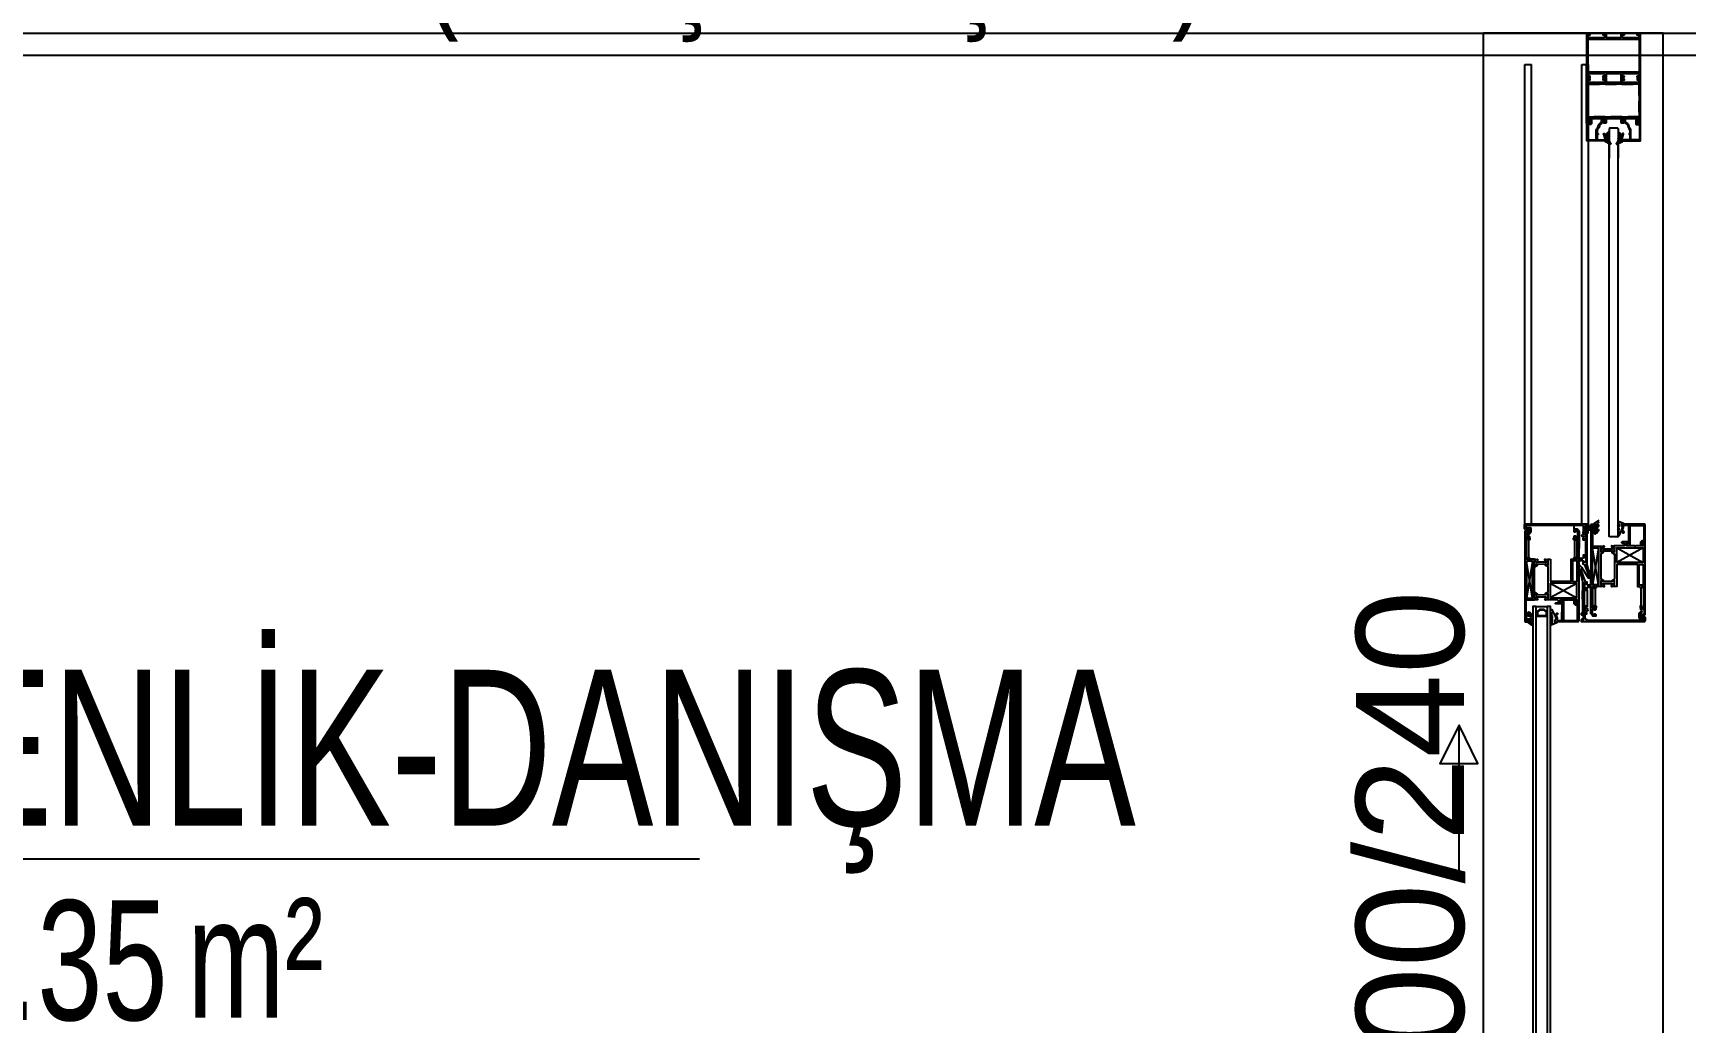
# Model space of a CAD drawing. Header units: inches. Extents: x 21 to 32698, y 13 to 3712.
# Drawn here: x 5585.4 to 5769.3, y 1752 to 1862.1 of the extents above; entities that cross this region are included whole.
import ezdxf
from ezdxf.enums import TextEntityAlignment as Align

# ---------------------------------------------------------------- set-up
doc = ezdxf.new("R2010")
doc.units = ezdxf.units.IN
doc.header["$MEASUREMENT"] = 0
doc.linetypes.add('DASHED2', pattern=[0.375, 0.25, -0.125])
doc.linetypes.add('DOT', pattern=[6.35, 0, -6.35])
for name, color, linetype, lineweight in [('Z_MİM_-KM-AREA-IDEN', 8, 'Continuous', 25), ('Z_MİM_-KM-BEAM-RAY', 8, 'DOT', 25), ('Z_MİM_-KM-DOOR', 8, 'Continuous', 25), ('Z_MİM_-KM-GLAZ', 8, 'Continuous', 25), ('Z_MİM_-KM-GLAZ-CWMG-1', 8, 'Continuous', 25), ('Z_MİM_-KM-GLAZ-IDEN', 8, 'Continuous', 25), ('Z_MİM_-KM-Gor-05', 8, 'Continuous', 25), ('Z_MİM_-KM-Gor-09', 8, 'Continuous', 25), ('Z_MİM_-KM-PATTERN-05', 8, 'Continuous', 25), ('Z_MİM_-KM-TEXT', 8, 'Continuous', 25), ('Z_MİM_-KM-WALL', 8, 'Continuous', 25), ('Z_MİM_-KM-WALL-PLASTER', 8, 'Continuous', 25), ('Z_MİM_doğrama camı', 8, 'Continuous', 25), ('Z_MİM_KÖŞE TAKOZU', 8, 'Continuous', 25), ('Z_MİM_olculendırme', 8, 'Continuous', 25), ('Z_MİM_profiller', 8, 'Continuous', 25)]:
    doc.layers.add(name, color=color, linetype=linetype, lineweight=lineweight)
doc.styles.add('Arial_4', font='arial.ttf', dxfattribs={"height": 10})
doc.styles.add('S1', font='arial.ttf', dxfattribs={"width": 0.75, "height": 11})
doc.styles.add('STYLE1', font='arial.ttf', dxfattribs={"height": 1})
pattern_1 = [(225, (595.59537, 415.63451), (0.1122532, -0.1122532), []), (315, (595.59537, 415.63451), (0.1122532, 0.1122532), [])]

# ---------------------------------------------------------------- blocks, each defined once
blk = doc.blocks.new('25G14')
at = {"layer": 'Z_MİM_profiller', "ltscale": 0.5}
h = blk.add_hatch(color=256, dxfattribs=at)
edge = h.paths.add_edge_path()
edge.add_line((2136.5, -1325.9), (2136.9, -1325.9))
edge.add_arc((2136.9, -1325.6), 0.3, 270, 360)
edge.add_line((2137.2, -1325.6), (2137.2, -1325.2))
edge.add_arc((2136.9, -1325.2), 0.3, 0, 90)
edge.add_line((2136.9, -1324.9), (2136.7, -1324.9))
edge.add_arc((2136.7, -1324.4), 0.5, 180, 270, ccw=False)
edge.add_line((2136.2, -1324.4), (2136.2, -1320.1))
edge.add_arc((2137.2, -1320.1), 1, 90, 180, ccw=False)
edge.add_line((2137.2, -1319.1), (2144.7, -1319.1))
edge.add_arc((2144.7, -1319.6), 0.5, 0, 90, ccw=False)
edge.add_line((2145.2, -1319.6), (2145.2, -1320.1))
edge.add_arc((2144.5, -1320.1), 0.7, 330.9209, 360, ccw=False)
edge.add_arc((2154.9, -1325.9), 11.2, 150.9209, 173.5092)
edge.add_arc((2143.4, -1324.6), 0.3, 272.8968, 353.6562, ccw=False)
edge.add_arc((2143.5, -1325.2), 0.3, 92.8967, 180)
edge.add_line((2143.2, -1325.2), (2143.2, -1325.6))
edge.add_arc((2143.5, -1325.6), 0.3, 180, 270)
edge.add_line((2143.5, -1325.9), (2144.4, -1325.9))
edge.add_arc((2144.4, -1325.4), 0.5, 270, 357.2706)
edge.add_arc((2154.9, -1325.9), 10, 151.045, 177.2706, ccw=False)
edge.add_arc((2144.4, -1320.1), 2, 331.045, 360)
edge.add_line((2146.4, -1320.1), (2146.4, -1318.2))
edge.add_arc((2146.1, -1318.2), 0.3, 0, 90)
edge.add_line((2146.1, -1317.9), (2124.7, -1317.9))
edge.add_arc((2124.7, -1318.2), 0.3, 90, 180)
edge.add_line((2124.4, -1318.2), (2124.4, -1337.4))
edge.add_arc((2124.7, -1337.4), 0.3, 180, 270)
edge.add_line((2124.7, -1337.7), (2125.3, -1337.7))
edge.add_arc((2125.3, -1337.4), 0.3, 270, 360)
edge.add_line((2125.6, -1337.4), (2125.6, -1337.2))
edge.add_line((2125.6, -1337.2), (2128.6, -1337.2))
edge.add_line((2128.6, -1337.2), (2128.6, -1339.9))
edge.add_line((2128.6, -1339.9), (2128.2, -1340.1))
edge.add_arc((2128.4, -1340.4), 0.3, 120, 210)
edge.add_line((2128.1, -1340.5), (2129.1, -1342.2))
edge.add_arc((2129.4, -1342), 0.361, 210, 360)
edge.add_line((2129.8, -1342), (2129.8, -1337))
edge.add_arc((2128.8, -1337), 1, 0, 90)
edge.add_line((2128.8, -1336), (2126.1, -1336))
edge.add_arc((2126.1, -1335.5), 0.5, 180, 270, ccw=False)
edge.add_line((2125.6, -1335.5), (2125.6, -1319.6))
edge.add_arc((2126.1, -1319.6), 0.5, 90, 180, ccw=False)
edge.add_line((2126.1, -1319.1), (2134, -1319.1))
edge.add_arc((2134, -1320.1), 1, 0, 90, ccw=False)
edge.add_line((2135, -1320.1), (2135, -1329.2))
edge.add_arc((2138.2, -1329.2), 3.2, 180, 219.0584)
edge.add_arc((2129.5, -1336.3), 8, 10.3213, 39.0584, ccw=False)
edge.add_arc((2140.5, -1334.3), 3.2, 190.3213, 235)
edge.add_line((2138.7, -1336.9), (2140.2, -1338))
edge.add_arc((2139.2, -1339.5), 1.8, 0, 55, ccw=False)
edge.add_line((2141, -1339.5), (2141, -1342.3))
edge.add_arc((2141.5, -1342.3), 0.546, 180, 330)
edge.add_line((2142, -1342.5), (2143.1, -1340.6))
edge.add_arc((2142.9, -1340.4), 0.3, 330, 450)
edge.add_line((2142.9, -1340.1), (2142.2, -1340.1))
edge.add_line((2142.2, -1340.1), (2142.2, -1339.5))
edge.add_arc((2139.2, -1339.5), 3, 0, 55)
edge.add_line((2140.9, -1337), (2139.3, -1336))
edge.add_arc((2140.5, -1334.3), 2, 190.3213, 235, ccw=False)
edge.add_arc((2129.5, -1336.3), 9.2, 10.3213, 39.0584)
edge.add_arc((2138.2, -1329.3), 2.01, 178.5859, 219.0323, ccw=False)
edge.add_line((2136.2, -1329.2), (2136.2, -1326.2))
edge.add_arc((2136.5, -1326.2), 0.3, 90, 180, ccw=False)
at = {"layer": 'Z_MİM_olculendırme'}
blk.add_lwpolyline([(2136.5, -1325.9), (2136.9, -1325.9, 0.414214), (2137.2, -1325.6), (2137.2, -1325.2, 0.414214), (2136.9, -1324.9), (2136.7, -1324.9, -0.414214), (2136.2, -1324.4), (2136.2, -1320.1, -0.414214), (2137.2, -1319.1), (2144.7, -1319.1, -0.414214), (2145.2, -1319.6), (2145.2, -1320.1, -0.127567), (2145.1, -1320.5, 0.09888), (2143.7, -1324.6, -0.367727), (2143.5, -1324.9, 0.399482), (2143.2, -1325.2), (2143.2, -1325.6, 0.414214), (2143.5, -1325.9), (2144.4, -1325.9, 0.400329), (2144.9, -1325.4, -0.114933), (2146.1, -1321.1, 0.127017), (2146.4, -1320.1), (2146.4, -1318.2, 0.414214), (2146.1, -1317.9), (2124.7, -1317.9, 0.414214), (2124.4, -1318.2), (2124.4, -1337.4, 0.414214), (2124.7, -1337.7), (2125.3, -1337.7, 0.414214), (2125.6, -1337.4), (2125.6, -1337.2), (2128.6, -1337.2), (2128.6, -1339.9), (2128.2, -1340.1, 0.414214), (2128.1, -1340.5), (2129.1, -1342.2, 0.767327), (2129.8, -1342), (2129.8, -1337, 0.414214), (2128.8, -1336), (2126.1, -1336, -0.414214), (2125.6, -1335.5), (2125.6, -1319.6, -0.414214), (2126.1, -1319.1), (2134, -1319.1, -0.414214), (2135, -1320.1), (2135, -1329.2, 0.172094), (2135.7, -1331.3, -0.126051), (2137.3, -1334.9, 0.197455), (2138.7, -1336.9), (2140.2, -1338, -0.244698), (2141, -1339.5), (2141, -1342.3, 0.767327), (2142, -1342.5), (2143.1, -1340.6, 0.57735), (2142.9, -1340.1), (2142.2, -1340.1), (2142.2, -1339.5, 0.244698), (2140.9, -1337), (2139.3, -1336, -0.197455), (2138.5, -1334.7, 0.126051), (2136.6, -1330.5, -0.178336), (2136.2, -1329.2), (2136.2, -1326.2, -0.414214)], format="xyb", close=True, dxfattribs=at)
blk = doc.blocks.new('RW60F02')
at = {"layer": 'Z_MİM_profiller'}
h = blk.add_hatch(color=256, dxfattribs=at)
edge = h.paths.add_edge_path()
edge.add_arc((270, -1725.1), 0.3, 90, 170.4059, ccw=False)
edge.add_line((270, -1724.8), (270.9, -1724.8))
edge.add_arc((270.9, -1725.1), 0.3, 0, 90, ccw=False)
edge.add_line((271.2, -1725.1), (271.2, -1726.2))
edge.add_arc((270.9, -1726.2), 0.3, -80.4059, 0, ccw=False)
edge.add_arc((271, -1726.7), 0.3, 99.5941, 180)
edge.add_line((270.7, -1726.7), (270.7, -1728))
edge.add_arc((270.4, -1728), 0.3, 270, 360, ccw=False)
edge.add_line((270.4, -1728.3), (262, -1728.3))
edge.add_line((262, -1728.3), (261.7, -1728.6))
edge.add_line((261.7, -1728.6), (261.4, -1728.3))
edge.add_line((261.4, -1728.3), (253, -1728.3))
edge.add_arc((253, -1728), 0.3, 180, 270, ccw=False)
edge.add_line((252.7, -1728), (252.7, -1726.7))
edge.add_arc((252.4, -1726.7), 0.3, 360, 440.4059)
edge.add_arc((252.5, -1726.2), 0.3, 180, 260.4059, ccw=False)
edge.add_line((252.2, -1726.2), (252.2, -1725.1))
edge.add_arc((252.5, -1725.1), 0.3, 90, 180, ccw=False)
edge.add_line((252.5, -1724.8), (253.4, -1724.8))
edge.add_arc((253.4, -1725.1), 0.3, 9.5941, 90, ccw=False)
edge.add_arc((254, -1725), 0.3, 189.5941, 270.0114)
edge.add_line((254, -1725.3), (254.6, -1725.3))
edge.add_arc((254.6, -1725.2), 0.1, 270, 360)
edge.add_line((254.7, -1725.2), (254.7, -1724.8))
edge.add_arc((253.2, -1724.8), 1.5, 0, 90)
edge.add_line((253.2, -1723.3), (250.8, -1723.3))
edge.add_arc((250.8, -1723.4), 0.1, 90, 180)
edge.add_line((250.7, -1723.4), (250.7, -1753.3))
edge.add_line((250.7, -1753.3), (250.7, -1773.2))
edge.add_arc((250.8, -1773.2), 0.1, 180, 270)
edge.add_line((250.8, -1773.3), (253.2, -1773.3))
edge.add_arc((253.2, -1771.8), 1.5, 270, 360)
edge.add_line((254.7, -1771.8), (254.7, -1771.4))
edge.add_arc((254.6, -1771.4), 0.1, 360, 450)
edge.add_line((254.6, -1771.3), (254, -1771.3))
edge.add_arc((254, -1771.6), 0.3, 89.9886, 170.4059)
edge.add_arc((253.4, -1771.5), 0.3, 270, 350.4059, ccw=False)
edge.add_line((253.4, -1771.8), (252.5, -1771.8))
edge.add_arc((252.5, -1771.5), 0.3, 180, 270, ccw=False)
edge.add_line((252.2, -1771.5), (252.2, -1770.4))
edge.add_arc((252.5, -1770.4), 0.3, 99.5941, 180, ccw=False)
edge.add_arc((252.4, -1769.8), 0.3, 279.5941, 360)
edge.add_line((252.7, -1769.8), (252.7, -1768.6))
edge.add_arc((253, -1768.6), 0.3, 90, 180, ccw=False)
edge.add_line((253, -1768.3), (261.4, -1768.3))
edge.add_line((261.4, -1768.3), (261.7, -1768))
edge.add_line((261.7, -1768), (262, -1768.3))
edge.add_line((262, -1768.3), (270.4, -1768.3))
edge.add_arc((270.4, -1768.6), 0.3, 0, 90, ccw=False)
edge.add_line((270.7, -1768.6), (270.7, -1769.8))
edge.add_arc((271, -1769.8), 0.3, 180, 260.4059)
edge.add_arc((270.9, -1770.4), 0.3, 0, 80.4059, ccw=False)
edge.add_line((271.2, -1770.4), (271.2, -1771.5))
edge.add_arc((270.9, -1771.5), 0.3, 270, 360, ccw=False)
edge.add_line((270.9, -1771.8), (270, -1771.8))
edge.add_arc((270, -1771.5), 0.3, 189.5941, 270, ccw=False)
edge.add_arc((269.5, -1771.6), 0.3, 9.5941, 90.0114)
edge.add_line((269.5, -1771.3), (268.8, -1771.3))
edge.add_arc((268.8, -1771.4), 0.1, 90, 180)
edge.add_line((268.7, -1771.4), (268.7, -1771.8))
edge.add_arc((270.2, -1771.8), 1.5, 180, 270)
edge.add_line((270.2, -1773.3), (271.9, -1773.3))
edge.add_arc((271.9, -1772.5), 0.8, 270, 360)
edge.add_line((272.7, -1772.5), (272.7, -1768.6))
edge.add_arc((273, -1768.6), 0.3, 90, 180, ccw=False)
edge.add_line((273, -1768.3), (288.4, -1768.3))
edge.add_arc((288.4, -1768.6), 0.3, 0, 90, ccw=False)
edge.add_line((288.7, -1768.6), (288.7, -1772.5))
edge.add_arc((289.5, -1772.5), 0.8, 179.9991, 269.9991)
edge.add_line((289.5, -1773.3), (291.2, -1773.3))
edge.add_arc((291.2, -1771.8), 1.5, 270, 360)
edge.add_line((292.7, -1771.8), (292.7, -1771.4))
edge.add_arc((292.6, -1771.4), 0.1, 360, 450)
edge.add_line((292.6, -1771.3), (292, -1771.3))
edge.add_arc((292, -1771.6), 0.3, 89.9886, 170.4059)
edge.add_arc((291.4, -1771.5), 0.3, 270, 350.4059, ccw=False)
edge.add_line((291.4, -1771.8), (290.5, -1771.8))
edge.add_arc((290.5, -1771.5), 0.3, 180, 270, ccw=False)
edge.add_line((290.2, -1771.5), (290.2, -1770.4))
edge.add_arc((290.5, -1770.4), 0.3, 99.5941, 180, ccw=False)
edge.add_arc((290.4, -1769.8), 0.3, 279.5941, 360)
edge.add_line((290.7, -1769.8), (290.7, -1768.6))
edge.add_arc((291, -1768.6), 0.3, 90, 180, ccw=False)
edge.add_line((291, -1768.3), (299.4, -1768.3))
edge.add_line((299.4, -1768.3), (299.7, -1768))
edge.add_line((299.7, -1768), (300, -1768.3))
edge.add_line((300, -1768.3), (308.4, -1768.3))
edge.add_arc((308.4, -1768.6), 0.3, 0, 90, ccw=False)
edge.add_line((308.7, -1768.6), (308.7, -1769.8))
edge.add_arc((309, -1769.8), 0.3, 180, 260.4059)
edge.add_arc((308.9, -1770.4), 0.3, 0, 80.4059, ccw=False)
edge.add_line((309.2, -1770.4), (309.2, -1771.5))
edge.add_arc((308.9, -1771.5), 0.3, 270, 360, ccw=False)
edge.add_line((308.9, -1771.8), (308, -1771.8))
edge.add_arc((308, -1771.5), 0.3, 189.5941, 270, ccw=False)
edge.add_arc((307.5, -1771.6), 0.3, 9.5941, 90)
edge.add_line((307.5, -1771.3), (306.8, -1771.3))
edge.add_arc((306.8, -1771.4), 0.1, 90, 180)
edge.add_line((306.7, -1771.4), (306.7, -1771.8))
edge.add_arc((308.2, -1771.8), 1.5, 180, 270)
edge.add_line((308.2, -1773.3), (310.6, -1773.3))
edge.add_arc((310.6, -1773.2), 0.1, 270, 360)
edge.add_line((310.7, -1773.2), (310.7, -1753.3))
edge.add_line((310.7, -1753.3), (310.7, -1723.4))
edge.add_arc((310.6, -1723.4), 0.1, 360, 450)
edge.add_line((310.6, -1723.3), (308.2, -1723.3))
edge.add_arc((308.2, -1724.8), 1.5, 90, 180)
edge.add_line((306.7, -1724.8), (306.7, -1725.2))
edge.add_arc((306.8, -1725.2), 0.1, 180, 270)
edge.add_line((306.8, -1725.3), (307.5, -1725.3))
edge.add_arc((307.5, -1725), 0.3, 270, 350.4059)
edge.add_arc((308, -1725.1), 0.3, 90, 170.4059, ccw=False)
edge.add_line((308, -1724.8), (308.9, -1724.8))
edge.add_arc((308.9, -1725.1), 0.3, 0, 90, ccw=False)
edge.add_line((309.2, -1725.1), (309.2, -1726.2))
edge.add_arc((308.9, -1726.2), 0.3, -80.4059, 0, ccw=False)
edge.add_arc((309, -1726.7), 0.3, 99.5941, 180)
edge.add_line((308.7, -1726.7), (308.7, -1728))
edge.add_arc((308.4, -1728), 0.3, 270, 360, ccw=False)
edge.add_line((308.4, -1728.3), (300, -1728.3))
edge.add_line((300, -1728.3), (299.7, -1728.6))
edge.add_line((299.7, -1728.6), (299.4, -1728.3))
edge.add_line((299.4, -1728.3), (291, -1728.3))
edge.add_arc((291, -1728), 0.3, 180, 270, ccw=False)
edge.add_line((290.7, -1728), (290.7, -1726.7))
edge.add_arc((290.4, -1726.7), 0.3, 0, 80.4059)
edge.add_arc((290.5, -1726.2), 0.3, 180, 260.4059, ccw=False)
edge.add_line((290.2, -1726.2), (290.2, -1725.1))
edge.add_arc((290.5, -1725.1), 0.3, 90, 180, ccw=False)
edge.add_line((290.5, -1724.8), (291.4, -1724.8))
edge.add_arc((291.4, -1725.1), 0.3, 9.5941, 90, ccw=False)
edge.add_arc((292, -1725), 0.3, 189.5941, 270.0114)
edge.add_line((292, -1725.3), (292.6, -1725.3))
edge.add_arc((292.6, -1725.2), 0.1, 270, 360)
edge.add_line((292.7, -1725.2), (292.7, -1724.8))
edge.add_arc((291.2, -1724.8), 1.5, 0, 90)
edge.add_line((291.2, -1723.3), (289.5, -1723.3))
edge.add_arc((289.5, -1724.1), 0.8, 90.0009, 180.0009)
edge.add_line((288.7, -1724.1), (288.7, -1728))
edge.add_arc((288.4, -1728), 0.3, -90, 0, ccw=False)
edge.add_line((288.4, -1728.3), (273, -1728.3))
edge.add_arc((273, -1728), 0.3, 180, 270, ccw=False)
edge.add_line((272.7, -1728), (272.7, -1724.1))
edge.add_arc((271.9, -1724.1), 0.8, 360, 450)
edge.add_line((271.9, -1723.3), (270.2, -1723.3))
edge.add_arc((270.2, -1724.8), 1.5, 90, 180)
edge.add_line((268.7, -1724.8), (268.7, -1725.2))
edge.add_arc((268.8, -1725.2), 0.1, 180, 270)
edge.add_line((268.8, -1725.3), (269.5, -1725.3))
edge.add_arc((269.5, -1725), 0.3, 269.9886, 350.4059)
h.paths.add_polyline_path([(252.3, -1766.7), (252.3, -1729.9), (309.1, -1729.9), (309.1, -1766.7)], flags=16)
blk.add_lwpolyline([(269.7, -1725, -0.365977), (270, -1724.8), (270.9, -1724.8, -0.414214), (271.2, -1725.1), (271.2, -1726.2, -0.365977), (271, -1726.4, 0.365977), (270.7, -1726.7), (270.7, -1728, -0.414214), (270.4, -1728.3), (262, -1728.3), (261.7, -1728.6), (261.4, -1728.3), (253, -1728.3, -0.414214), (252.7, -1728), (252.7, -1726.7, 0.365977), (252.5, -1726.4, -0.365977), (252.2, -1726.2), (252.2, -1725.1, -0.414214), (252.5, -1724.8), (253.4, -1724.8, -0.365977), (253.7, -1725, 0.366034), (254, -1725.3), (254.6, -1725.3, 0.414214), (254.7, -1725.2), (254.7, -1724.8, 0.414214), (253.2, -1723.3), (250.8, -1723.3, 0.414214), (250.7, -1723.4), (250.7, -1753.3), (250.7, -1773.2, 0.414214), (250.8, -1773.3), (253.2, -1773.3, 0.414214), (254.7, -1771.8), (254.7, -1771.4, 0.414214), (254.6, -1771.3), (254, -1771.3, 0.366034), (253.7, -1771.5, -0.365977), (253.4, -1771.8), (252.5, -1771.8, -0.414214), (252.2, -1771.5), (252.2, -1770.4, -0.365977), (252.5, -1770.1, 0.365977), (252.7, -1769.8), (252.7, -1768.6, -0.414214), (253, -1768.3), (261.4, -1768.3), (261.7, -1768), (262, -1768.3), (270.4, -1768.3, -0.414214), (270.7, -1768.6), (270.7, -1769.8, 0.365977), (271, -1770.1, -0.365977), (271.2, -1770.4), (271.2, -1771.5, -0.414214), (270.9, -1771.8), (270, -1771.8, -0.365977), (269.7, -1771.5, 0.366034), (269.5, -1771.3), (268.8, -1771.3, 0.414214), (268.7, -1771.4), (268.7, -1771.8, 0.414214), (270.2, -1773.3), (271.9, -1773.3, 0.414214), (272.7, -1772.5), (272.7, -1768.6, -0.414214), (273, -1768.3), (288.4, -1768.3, -0.414214), (288.7, -1768.6), (288.7, -1772.5, 0.414214), (289.5, -1773.3), (291.2, -1773.3, 0.414214), (292.7, -1771.8), (292.7, -1771.4, 0.414214), (292.6, -1771.3), (292, -1771.3, 0.366034), (291.7, -1771.5, -0.365977), (291.4, -1771.8), (290.5, -1771.8, -0.414214), (290.2, -1771.5), (290.2, -1770.4, -0.365977), (290.5, -1770.1, 0.365977), (290.7, -1769.8), (290.7, -1768.6, -0.414214), (291, -1768.3), (299.4, -1768.3), (299.7, -1768), (300, -1768.3), (308.4, -1768.3, -0.414214), (308.7, -1768.6), (308.7, -1769.8, 0.365977), (309, -1770.1, -0.365977), (309.2, -1770.4), (309.2, -1771.5, -0.414214), (308.9, -1771.8), (308, -1771.8, -0.365977), (307.7, -1771.5, 0.365977), (307.5, -1771.3), (306.8, -1771.3, 0.414214), (306.7, -1771.4), (306.7, -1771.8, 0.414214), (308.2, -1773.3), (310.6, -1773.3, 0.414214), (310.7, -1773.2), (310.7, -1753.3), (310.7, -1723.4, 0.414214), (310.6, -1723.3), (308.2, -1723.3, 0.414214), (306.7, -1724.8), (306.7, -1725.2, 0.414214), (306.8, -1725.3), (307.5, -1725.3, 0.365977), (307.7, -1725, -0.365977), (308, -1724.8), (308.9, -1724.8, -0.414214), (309.2, -1725.1), (309.2, -1726.2, -0.365977), (309, -1726.4, 0.365977), (308.7, -1726.7), (308.7, -1728, -0.414214), (308.4, -1728.3), (300, -1728.3), (299.7, -1728.6), (299.4, -1728.3), (291, -1728.3, -0.414214), (290.7, -1728), (290.7, -1726.7, 0.365977), (290.5, -1726.4, -0.365977), (290.2, -1726.2), (290.2, -1725.1, -0.414214), (290.5, -1724.8), (291.4, -1724.8, -0.365977), (291.7, -1725, 0.366034), (292, -1725.3), (292.6, -1725.3, 0.414214), (292.7, -1725.2), (292.7, -1724.8, 0.414214), (291.2, -1723.3), (289.5, -1723.3, 0.414214), (288.7, -1724.1), (288.7, -1728, -0.414214), (288.4, -1728.3), (273, -1728.3, -0.414214), (272.7, -1728), (272.7, -1724.1, 0.414214), (271.9, -1723.3), (270.2, -1723.3, 0.414214), (268.7, -1724.8), (268.7, -1725.2, 0.414214), (268.8, -1725.3), (269.5, -1725.3, 0.366034)], format="xyb", close=True, dxfattribs=at)
blk.add_lwpolyline([(252.3, -1766.7), (252.3, -1729.9), (309.1, -1729.9), (309.1, -1766.7)], close=True, dxfattribs=at)
blk = doc.blocks.new('A$Cdf840522')
h = blk.add_hatch()
h.set_pattern_fill('ANSI37', color=256, scale=0.05, angle=-180)
h.set_pattern_definition(pattern_1)
edge = h.paths.add_edge_path()
edge.add_arc((188.49, 5.73), 0.622, 32.3089, 106.5549, ccw=False)
edge.add_arc((188.98, 6.04), 0.04, -111.4879, 32.3089, ccw=False)
edge.add_arc((188.51, 4.84), 1.25, 68.5121, 128.2661)
edge.add_arc((187.7, 5.86), 0.05, 159.1181, 308.2661, ccw=False)
edge.add_arc((191.58, 4.38), 4.21, 149.8684, 159.1181, ccw=False)
edge.add_arc((187.98, 6.47), 0.04, 0, 149.8684, ccw=False)
edge.add_line((188.02, 6.47), (188.02, 6.33))
edge.add_arc((188.05, 6.33), 0.03, 180, 270)
edge.add_line((188.05, 6.3), (188.2, 6.3))
edge.add_arc((188.2, 6.45), 0.15, 270, 284.8427)
edge.add_line((188.23, 6.31), (188.31, 6.33))
h = blk.add_hatch()
h.set_pattern_fill('ANSI37', color=256, scale=0.05, angle=-180)
h.set_pattern_definition(pattern_1)
edge = h.paths.add_edge_path()
edge.add_arc((188.49, 5.3), 0.622, 253.4451, 327.6911)
edge.add_arc((188.98, 4.99), 0.04, 327.6911, 471.4879)
edge.add_arc((188.51, 6.19), 1.25, 231.7339, 291.4879, ccw=False)
edge.add_arc((187.7, 5.17), 0.05, 51.7339, 200.8819)
edge.add_arc((191.58, 6.65), 4.21, 200.8819, 210.1316)
edge.add_arc((187.98, 4.56), 0.04, 210.1316, 360)
edge.add_line((188.02, 4.56), (188.02, 4.7))
edge.add_arc((188.05, 4.7), 0.03, 90, 180, ccw=False)
edge.add_line((188.05, 4.73), (188.2, 4.73))
edge.add_arc((188.2, 4.58), 0.15, 75.1573, 90, ccw=False)
edge.add_line((188.23, 4.72), (188.31, 4.7))
blk.add_line((189.97, 8.52), (196.51, 8.52))
for points in [[(188.31, 6.33, -0.335789), (189.01, 6.07, -0.725189), (188.96, 6.01, 0.266799), (187.73, 5.83, -0.761438), (187.65, 5.88, -0.040381), (187.94, 6.49, -0.766415), (188.02, 6.47), (188.02, 6.33, 0.414214), (188.05, 6.3), (188.2, 6.3, 0.064854), (188.23, 6.31), (188.31, 6.33)], [(188.31, 4.7, 0.335789), (189.01, 4.97, 0.725189), (188.96, 5.02, -0.266799), (187.73, 5.21, 0.761438), (187.65, 5.15, 0.040381), (187.94, 4.54, 0.766415), (188.02, 4.56), (188.02, 4.7, -0.414214), (188.05, 4.73), (188.2, 4.73, -0.064854), (188.23, 4.72), (188.31, 4.7)]]:
    blk.add_lwpolyline(points, format="xyb")
at = {"layer": 'Z_MİM_-KM-GLAZ'}
for points in [[(87.76, 12.55), (136.2, 12.55), (136.2, 12.9), (87.76, 12.9)], [(87.77, 14.14), (136.2, 14.14), (136.2, 14.52), (87.77, 14.52)]]:
    blk.add_lwpolyline(points, close=True, dxfattribs=at)
at = {"layer": 'Z_MİM_-KM-GLAZ-CWMG-1'}
for points in [[(144.45, 15.41), (134.56, 15.41), (134.51, 15.35), (134.51, 14.89), (134.81, 14.89), (134.81, 15.02), (134.74, 15.02), (134.74, 15.09), (134.92, 15.22), (135.03, 15.22), (135.24, 15.09), (135.24, 15.02), (135.16, 15.02), (135.16, 14.87), (135.5, 14.87), (135.54, 14.8), (135.18, 14.54), (135.09, 14.54), (135.09, 14.59), (135.26, 14.75), (134.96, 14.75), (134.69, 14.54), (134.61, 14.54), (134.61, 14.59), (134.79, 14.75), (134.48, 14.75), (134.22, 14.54), (134.14, 14.54), (134.14, 14.61), (134.45, 15.06), (134.51, 15.06)], [(135.5, 15.24), (136.93, 15.24)], [(135.5, 15.24), (135.5, 15.01), (135.57, 15.01), (135.61, 14.95), (135.5, 14.87)], [(141.27, 15.21), (137.15, 15.21), (137.15, 14.54), (141.27, 14.54), (141.27, 15.21)], [(141.27, 14.54), (137.15, 15.21)], [(137.15, 14.54), (141.27, 15.21)], [(141.47, 14.98), (141.47, 14.98), (141.68, 14.98), (141.68, 14.93), (143.6, 14.93), (143.6, 15), (143.78, 15), (143.78, 15.24), (141.47, 15.24)], [(141.68, 14.93), (141.61, 14.86), (141.47, 14.86)], [(143.91, 15.11), (143.91, 15.01), (144.08, 15.01), (144.08, 14.93), (144, 14.87), (143.84, 14.87), (143.8, 14.84), (143.68, 14.84), (143.6, 14.93)], [(143.91, 15.11), (143.91, 15.14), (144, 15.14), (144, 15.27), (144.55, 15.27), (144.55, 15.15), (144.65, 15.15), (144.65, 15.01), (144.48, 15.01), (144.56, 14.89), (144.75, 14.89), (144.78, 15), (144.78, 15.2), (144.63, 15.36), (144.5, 15.41), (144.45, 15.41)], [(144.78, 15.2), (144.78, 15.34), (144.85, 15.42), (145.33, 15.42), (145.4, 15.34), (145.4, 8.41), (145.34, 8.32), (145.13, 8.32)], [(135.15, 14.06), (135.15, 14.11)], [(135.15, 12.92), (135.15, 12.86)], [(136.2, 14.14), (136.2, 12.9)], [(136.94, 11.75), (136.94, 12.82), (136.96, 12.88), (136.96, 13.06), (136.92, 13.1), (136.95, 13.14), (137.02, 13.15), (137.09, 13.11), (137.29, 13.11), (137.22, 12.87), (137.09, 12.87), (137.09, 12.79), (137.61, 12.79), (137.49, 13.05), (137.54, 13.11), (137.68, 13.11), (137.83, 12.78), (140.62, 12.78), (140.77, 13.11), (140.94, 13.11), (140.8, 12.79), (141.34, 12.79), (141.34, 12.88), (141.2, 12.88), (141.11, 13.06), (141.15, 13.12), (141.34, 13.12), (141.38, 13.16), (141.49, 13.16), (141.49, 13.08), (141.44, 13.03), (141.44, 12.87), (141.49, 12.82), (141.49, 12.54)], [(137.09, 14.33), (137.07, 14.3), (137.1, 14.25), (137.22, 14.25), (137.28, 14.1), (137.28, 14.01), (137.1, 14.01), (137.05, 13.97), (136.94, 13.97), (136.94, 14.03), (136.96, 14.05), (136.96, 14.25), (136.95, 14.33)], [(137.28, 14.01), (137.28, 13.11)], [(137.79, 14.33), (137.63, 14.03), (137.52, 14.03), (137.48, 14.08), (137.61, 14.33)], [(137.49, 13.05), (137.48, 14.08)], [(140.78, 14.33), (140.91, 14.1), (140.91, 14.03), (140.76, 14.03), (140.59, 14.33)], [(140.91, 14.03), (140.94, 13.11)], [(141.15, 13.12), (141.14, 14), (141.1, 14.06), (141.19, 14.24), (141.32, 14.26), (141.35, 14.3), (141.31, 14.33)], [(141.47, 14.33), (141.47, 14.25), (141.44, 14.25), (141.43, 14.05), (141.48, 14), (141.45, 13.98), (141.35, 13.98), (141.31, 14), (141.14, 14)], [(141.22, 14.33), (141.19, 14.24)], [(135.88, 12.47), (135.89, 12.39), (135.08, 12), (134.9, 11.92), (134.79, 11.94), (134.7, 12.06), (134.47, 12.06), (134.52, 11.82), (134.41, 11.82), (134.14, 12.47)], [(134.38, 12.47), (134.48, 12.33), (134.81, 12.33), (134.63, 12.47)], [(136.5, 9.43), (136.45, 9.37), (134.6, 9.37), (134.52, 9.44), (134.52, 11.82)], [(136.64, 11.36), (136.71, 11.36), (136.91, 11.19), (136.91, 11.14), (136.86, 11.1), (134.66, 11.1), (134.66, 9.54), (136.35, 9.54), (136.35, 9.76), (136.5, 9.92), (136.88, 9.92), (136.93, 9.82), (136.71, 9.65), (136.65, 9.71)], [(134.79, 12.47), (134.98, 12.3), (135.18, 12.35), (135.04, 12.47)], [(135.17, 12.47), (135.32, 12.37), (135.45, 12.37), (135.45, 12.47)], [(138.79, 12.57), (137.17, 12.57), (137.17, 9.61), (138.78, 9.61), (138.79, 12.57)], [(138.78, 9.61), (137.17, 12.57)], [(138.79, 12.57), (137.17, 9.61)], [(138.95, 8.94), (140.33, 9.27), (140.37, 9.2), (138.94, 8.67), (138.94, 8.5), (138.65, 8.5), (138.65, 8.58), (138.79, 8.58), (138.79, 8.81), (138.17, 8.81), (138.17, 8.58), (138.29, 8.58), (138.29, 8.48), (137.96, 8.48)], [(143.57, 9.86), (141.65, 9.86)], [(135.73, 2.42), (135.62, 2.33), (135.35, 2.58), (135.12, 2.58), (135.08, 2.53), (135.08, 2.09), (135, 2.01), (134.61, 2.01), (134.52, 2.07), (134.52, 9.08), (134.75, 9.08), (134.82, 9.02), (134.82, 8.98), (134.66, 8.98), (134.66, 8.85), (135.38, 8.85), (135.38, 8.97), (135.25, 8.97), (135.23, 9.05), (135.27, 9.08), (135.45, 9.08), (135.5, 9.04), (135.5, 8.95), (136.95, 8.95), (136.99, 8.89), (137.03, 8.96), (138.95, 8.94)], [(135.73, 2.42), (135.42, 2.72), (134.99, 2.72), (134.93, 2.68), (134.93, 2.23), (134.88, 2.17), (134.72, 2.17), (134.67, 2.22), (134.67, 8.5), (134.77, 8.5), (134.77, 8.6), (134.83, 8.67), (135.37, 8.67), (135.4, 8.6), (135.4, 8.48), (135.5, 8.48), (135.56, 8.55), (135.5, 8.65), (135.5, 8.79), (136.04, 8.78)], [(136.29, 7.54), (136.23, 7.46), (136.05, 7.46), (136.05, 7.51), (135.88, 7.51), (135.8, 7.58), (135.8, 7.63), (135.96, 7.63), (135.96, 7.75), (135.88, 7.75), (135.88, 7.89), (135.41, 7.89), (135.32, 7.85), (135.32, 7.76), (135.24, 7.76), (135.24, 7.63), (135.39, 7.63), (135.39, 7.58), (135.32, 7.49), (135.15, 7.49), (135.15, 7.81), (135.44, 8.06), (145.29, 8.03), (145.38, 7.98), (145.38, 7.49), (145.16, 7.49), (145.09, 7.58), (145.12, 7.64), (145.24, 7.64), (145.24, 7.85), (145.19, 7.89), (144.57, 7.89), (144.52, 7.83), (144.52, 7.68), (144.58, 7.62), (144.68, 7.62), (144.61, 7.5), (144.33, 7.5), (144.27, 7.56), (144.32, 7.62), (144.4, 7.62), (144.4, 7.86), (142.94, 7.86), (142.94, 6.91), (142.9, 6.84), (142.9, 6.68), (142.95, 6.64), (142.95, 6.59), (142.91, 6.57), (142.85, 6.57), (142.79, 6.64), (142.6, 6.64)], [(138.01, 8.78), (136.28, 8.78), (136.28, 8.47), (136.17, 8.47), (136.11, 8.54), (136.15, 8.64), (136.04, 8.78), (136.18, 8.78), (136.18, 8.68), (136.15, 8.64)], [(138.43, 7.85), (136.1, 7.85), (136.1, 7.61), (136.34, 7.61), (136.29, 7.54), (138.2, 7.54), (138.16, 7.61), (138.43, 7.61), (138.43, 7.85)], [(138.01, 8.78), (138.01, 8.47), (136.28, 8.47)], [(138.78, 6.62), (138.57, 6.62), (138.51, 6.58), (138.41, 6.58), (138.41, 6.64), (138.46, 6.7), (138.46, 6.86), (138.41, 6.9), (138.43, 6.93), (138.43, 7.47), (138.29, 7.47), (138.2, 7.54)], [(142.75, 7.18), (138.61, 7.18), (138.61, 7.86), (142.75, 7.86), (142.75, 7.18)], [(142.75, 7.18), (138.61, 7.86)], [(138.61, 7.18), (142.75, 7.86)], [(140.96, 8.73), (139.55, 8.22), (139.59, 8.14), (140.87, 8.45), (142.85, 8.44), (142.92, 8.51), (143, 8.44), (144.42, 8.44), (144.42, 8.33), (144.63, 8.33), (144.69, 8.36), (144.69, 8.42), (144.52, 8.43), (144.53, 8.59), (145.25, 8.59), (145.25, 8.42), (144.69, 8.42)], [(144.73, 7.13), (144.37, 7.39), (144.37, 7.5)], [(145.14, 8.92), (144.51, 8.92)], [(144.61, 8.59), (144.6, 8.43)], [(145.15, 7.72), (144.97, 7.84), (144.85, 7.84), (144.65, 7.73), (144.65, 7.66), (144.73, 7.66), (144.73, 7.5), (144.61, 7.5)], [(145.21, 7.13), (144.89, 7.38), (144.63, 7.38), (144.78, 7.22), (144.78, 7.13)], [(145.13, 8.04), (145.11, 8.42), (145.07, 8.03), (145.03, 8.42), (144.99, 8.03), (144.97, 8.42), (144.93, 8.03), (144.89, 8.42), (144.86, 8.04), (144.83, 8.42), (144.78, 8.03), (144.75, 8.42), (144.72, 8.02)], [(145.38, 7.38), (145.1, 7.38), (145.29, 7.19), (145.29, 7.13)], [(145.15, 7.72), (145.15, 7.64)], [(145.38, 7.67), (145.44, 7.67), (145.81, 7.13)], [(145.38, 7.38), (145.68, 7.13)], [(138.41, 2.55), (138.29, 2.55), (138.21, 2.49), (138.21, 2.42), (138.4, 2.42), (138.4, 2.18), (136.11, 2.18), (136.11, 2.42), (136.33, 2.42), (136.24, 2.55), (136.05, 2.55), (136.05, 2.52), (135.86, 2.52), (135.81, 2.41), (135.96, 2.41), (135.96, 2.26), (135.9, 2.26), (135.9, 2.11), (135.38, 2.11), (135.31, 2.16), (135.31, 2.26), (135.25, 2.26), (135.25, 2.4), (135.39, 2.4), (135.39, 2.45), (135.32, 2.52), (135.13, 2.52), (135.13, 2.2), (135.32, 2), (143.35, 2), (143.4, 2.06), (143.4, 2.29), (143.33, 2.36), (143.26, 2.36), (143.26, 2.14), (142.95, 2.14), (142.95, 3.06), (142.9, 3.11), (142.96, 3.17), (142.96, 4.09), (143.25, 4.09), (143.25, 3.84), (143.36, 3.84), (143.4, 3.92), (143.4, 4.56), (143.34, 4.62), (143.27, 4.55), (143.27, 4.33), (142.97, 4.33), (142.97, 5.4), (142.91, 5.51), (142.91, 5.66), (142.97, 5.71), (142.97, 5.76), (142.83, 5.76), (142.79, 5.72), (142.6, 5.72)], [(138.41, 2.55), (138.41, 2.82), (140.88, 2.82), (140.88, 5.17), (138.43, 5.17), (138.43, 5.44), (138.45, 5.5), (138.45, 5.67), (138.39, 5.72), (138.43, 5.76), (138.54, 5.76), (138.58, 5.72), (138.78, 5.72)], [(139.09, 6.94), (138.67, 6.94), (138.78, 6.7), (138.78, 5.68), (138.66, 5.4), (139.1, 5.4), (138.98, 5.67), (138.98, 6.7), (139.09, 6.94)], [(142.06, 6.94), (139.28, 6.94), (139.1, 6.63), (138.98, 6.63)], [(142.39, 5.71), (142.23, 5.71), (142.05, 5.4), (139.3, 5.4), (139.12, 5.69), (138.98, 5.69)], [(142.71, 6.94), (142.29, 6.94), (142.39, 6.7), (142.39, 5.68), (142.28, 5.4), (142.72, 5.4), (142.6, 5.67), (142.6, 6.7), (142.71, 6.94)], [(142.73, 2.23), (141.11, 5.17)], [(142.73, 5.17), (141.11, 2.23)], [(143.25, 3.96), (143.19, 3.96), (142.96, 3.81)], [(142.96, 3.69), (145.23, 3.69), (145.23, 2.15), (143.53, 2.15), (143.53, 2.39), (143.37, 2.53), (142.99, 2.53), (142.99, 2.39), (143.19, 2.26), (143.26, 2.36)], [(143.4, 2.06), (143.47, 2), (145.3, 2), (145.38, 2.05), (145.38, 4.56), (145.32, 4.66), (145.21, 4.66), (145.09, 4.56), (144.97, 4.56), (144.68, 4.67), (144.41, 4.48), (144.41, 4.38), (144.52, 4.35), (144.7, 4.51), (144.98, 4.43), (145.12, 4.43), (145.19, 4.46), (145.25, 4.41), (145.25, 3.87), (143.38, 3.87)], [(144.69, 5.07), (144.58, 4.98), (144.46, 4.98), (144.43, 5.07)], [(145.08, 5.07), (144.92, 4.92), (144.72, 4.92), (144.86, 5.07)], [(145.52, 5.07), (145.4, 4.92), (145.09, 4.92), (145.25, 5.07)], [(145.73, 5.07), (145.47, 4.4), (145.38, 4.4)], [(138.21, 2.49), (136.28, 2.49)]]:
    blk.add_lwpolyline(points, dxfattribs=at)
for points in [[(135.26, 14.87), (135.21, 14.97), (135.21, 15.02), (135.32, 15.02, 0.361267), (135.37, 15.06), (135.37, 15.23, 0.485666), (135.31, 15.29), (134.7, 15.28, 0.180186), (134.64, 15.24), (134.64, 15.06), (134.68, 15.03), (134.74, 15.02)], [(144.49, 14.68), (144.91, 14.68), (144.97, 14.74), (144.97, 15.18), (145.01, 15.25), (145.19, 15.25), (145.24, 15.17), (145.24, 9, -0.435577), (145.14, 8.92), (145.14, 8.79), (145.06, 8.74), (144.55, 8.74), (144.52, 8.9, 0.787258), (144.37, 8.88), (144.41, 8.67), (144.38, 8.62), (143.77, 8.62, -0.288481), (143.71, 8.68), (143.78, 8.79), (143.78, 8.94), (143.67, 8.94), (143.61, 8.85), (143.61, 8.63), (141.91, 8.63), (141.91, 8.92), (141.66, 8.91), (141.59, 8.84), (141.72, 8.84), (141.72, 8.6), (141.13, 8.6), (141.13, 8.83), (141.26, 8.83), (141.26, 8.95), (140.96, 8.95), (140.96, 8.95, -0.248499), (140.83, 8.77), (139.42, 8.2, -0.585431), (139.37, 8.31), (140.53, 9.04, 0.116881), (140.77, 9.33), (144.49, 9.32, 0.282375), (144.8, 9.53, 0.054898), (144.81, 9.91), (145.24, 9.91)], [(144.55, 14.84), (144.32, 15.09, 0.726071), (144.2, 14.98), (144.49, 14.68)], [(135.21, 12.06), (135.47, 11.84, -0.707027), (135.37, 11.74), (135.18, 11.9), (134.94, 11.81), (134.67, 11.81), (134.67, 11.26), (136.56, 11.24)], [(141.49, 12.54), (139.01, 12.54), (139.01, 10.22), (141.49, 10.22), (141.49, 9.94), (141.61, 9.94), (141.69, 9.8), (141.48, 9.8), (141.48, 9.56), (143.81, 9.56), (143.81, 9.8), (143.57, 9.8), (143.57, 9.86), (143.68, 9.96), (143.83, 9.96), (143.83, 9.9), (143.99, 9.9), (144.07, 9.85), (144.07, 9.77), (143.92, 9.77), (143.92, 9.65), (143.99, 9.65), (143.99, 9.51), (144.51, 9.51), (144.56, 9.55), (144.56, 9.65), (144.64, 9.65), (144.64, 9.78), (144.49, 9.78), (144.49, 9.85), (144.56, 9.91), (144.72, 9.91), (144.77, 9.85), (144.77, 9.63), (144.63, 9.44), (144.47, 9.38), (136.56, 9.38), (136.5, 9.43), (136.5, 9.7), (136.55, 9.76), (136.62, 9.76), (136.65, 9.71), (136.65, 9.52), (136.93, 9.52), (136.93, 10.43), (136.98, 10.48), (136.98, 10.51), (136.93, 10.56), (136.93, 11.49), (136.64, 11.49), (136.64, 11.24), (136.56, 11.24), (136.49, 11.31), (136.49, 11.95), (136.54, 12), (136.61, 11.94), (136.61, 11.75, 0.786077), (136.94, 11.75)], [(138.29, 8.58), (138.29, 8.65, -0.484546), (138.35, 8.72, -0.160104), (138.63, 8.72, -0.241827), (138.69, 8.64), (138.69, 8.58)], [(142.06, 6.94), (142.24, 6.65, 0.302089), (142.39, 6.65)], [(142.71, 6.94), (142.8, 6.94, -0.319139), (142.8, 6.87), (142.68, 6.87)], [(142.68, 5.49), (142.78, 5.49, -0.836321), (142.78, 5.4), (142.72, 5.4)], [(144.68, 4.67), (144.07, 4.94, -0.335989), (143.99, 5.07)]]:
    blk.add_lwpolyline(points, format="xyb", dxfattribs=at)
for points in [[(141.47, 15.41), (136.95, 15.41), (136.95, 14.33), (141.47, 14.33)], [(138.97, 10.06), (141.31, 10.06), (141.31, 9.6), (138.97, 9.6)], [(143.86, 8.64), (143.78, 8.74), (143.78, 8.64)], [(144.3, 8.64), (144.38, 8.74), (144.38, 8.64)], [(141.11, 5.17), (142.73, 5.17), (142.73, 2.23), (141.11, 2.23)], [(138.58, 2.67), (140.88, 2.67), (140.88, 2.22), (138.58, 2.22)]]:
    blk.add_lwpolyline(points, close=True, dxfattribs=at)
for points in [[(135.15, 12.92), (135.66, 12.92, -0.199291), (135.88, 13.25), (135.88, 13.76, -0.186214), (135.67, 14.06), (135.15, 14.06)], [(135.21, 12.98), (135.62, 12.98, -0.165379), (135.82, 13.28), (135.82, 13.73, -0.153448), (135.63, 14), (135.21, 14)], [(141.31, 9.22), (141.57, 9.22, -0.487234), (141.57, 9.06), (141.31, 9.06, -0.435728)], [(138.35, 8.35), (138.61, 8.35, -0.327746), (138.61, 8.21), (138.35, 8.21, -0.458328)], [(144.84, 7.7, -0.72197), (144.97, 7.69), (144.97, 7.52, -0.947775), (144.84, 7.5)]]:
    blk.add_lwpolyline(points, format="xyb", close=True, dxfattribs=at)
for centre in [(135.84, 8.52), (144.1, 8.93)]:
    blk.add_circle(centre, 0.139, dxfattribs=at)
at = {"layer": 'Z_MİM_-KM-Gor-05'}
for p, q in [((80.3, 20), (200, 20)), ((200, 0), (200, 20)), ((77.92, 0), (200, 0))]:
    blk.add_line(p, q, dxfattribs=at)
at = {"layer": 'Z_MİM_-KM-Gor-09'}
for p, q in [((145.37, 15.38), (196.51, 15.38)), ((145.37, 14.64), (196.51, 14.64)), ((145.37, 9.06), (196.51, 9.06)), ((145.37, 8.32), (196.51, 8.32))]:
    blk.add_line(p, q, dxfattribs=at)
for points in [[(196.51, 15.38), (196.51, 14.64)], [(196.51, 9.06), (196.51, 8.32)]]:
    blk.add_lwpolyline(points, dxfattribs=at)
at = {"layer": 'Z_MİM_-KM-PATTERN-05'}
blk.add_lwpolyline([(106.45, 22.7), (123.01, 22.7), (118.75, 24.85), (118.75, 20.63), (123.01, 22.7)], dxfattribs=at)
at = {"layer": 'Z_MİM_doğrama camı'}
for p, q in [((143.95, 5.97), (144, 6.02)), ((143.95, 5.07), (143.95, 5.97)), ((144, 6.02), (187.71, 6.02)), ((189.38, 6.02), (186.09, 6.02)), ((189.43, 5.97), (189.38, 6.02)), ((189.43, 5.07), (189.43, 5.97)), ((143.95, 5.07), (144, 5.02)), ((144, 5.02), (187.71, 5.02)), ((189.38, 5.02), (186.09, 5.02)), ((189.43, 5.07), (189.38, 5.02))]:
    blk.add_line(p, q, dxfattribs=at)
at = {"layer": 'Z_MİM_KÖŞE TAKOZU', "linetype": 'DASHED2', "ltscale": 5}
blk.add_lwpolyline([(194.32, 2.7), (190.68, 2.7), (190.68, 8.34), (194.32, 8.34)], close=True, dxfattribs=at)
at = {"layer": 'Z_MİM_profiller', "yscale": 0.1, "zscale": 0.1}
for name, p, xscale, rotation in [('25G14', (56.23, 220.95), -0.1, 90), ('RW60F02', (17.67, -22.56), 0.1, 90), ('RW60F02', (372.32, 33.59), 0.1, 270), ('25G14', (56.23, -209.92), 0.1, 90)]:
    blk.add_blockref(name, p, dxfattribs=dict(at, xscale=xscale, rotation=rotation))
at = {"layer": 'Z_MİM_-KM-GLAZ-IDEN', "color": 7, "linetype": 'Continuous', "ltscale": 2, "style": 'STYLE1'}
blk.add_text('AL6 200/240', height=12, dxfattribs=at).set_placement((42.94, 22.18))
blk = doc.blocks.new('-KM_Kiriş İzi_ZK')
at = {"layer": 'Z_MİM_-KM-BEAM-RAY'}
blk.add_line((2035, 880), (2690, 880), dxfattribs=at)
blk = doc.blocks.new('*U121')
blk.add_line((0, 0), (192.45, 0))
at = {"color": 7, "style": 'Arial_4', "width": 0.7}
blk.add_text('m² ', height=13.333, dxfattribs=at).set_placement((135.42, -17.69))
for tag, p in [('K', (8.57, 13.11)), ('00', (33.43, 13.11)), ('MAHALADI', (72.42, 12.35))]:
    blk.add_attdef(tag, text='', height=17.33, dxfattribs=at).set_placement(p, align=Align.MIDDLE_LEFT)
blk.add_attdef('27.00', text='', height=13.33, dxfattribs=at).set_placement((133.25, -11.29), align=Align.MIDDLE_RIGHT)

msp = doc.modelspace()

# ---------------------------------------------------------------- linework, layer by layer
at = {"layer": 'Z_MİM_-KM-WALL'}
msp.add_line((5341.76, 1862.08), (6021.76, 1862.08), dxfattribs=at)
at = {"layer": 'Z_MİM_-KM-WALL-PLASTER'}
msp.add_lwpolyline([(5494.26, 1654.58), (5744.26, 1654.58), (5744.26, 1664.59), (6814.26, 1664.58), (6814.26, 1859.58), (5339.26, 1859.58)], dxfattribs=at)

# ---------------------------------------------------------------- block references
at = {"layer": 'Z_MİM_-KM-AREA-IDEN'}
ref = msp.add_blockref('*U121', (5467.1, 1770.23), dxfattribs=at)
ref.add_attrib('27.00', '8.35', dxfattribs={"layer": '0', "color": 7, "height": 13.333, "style": 'Arial_4', "width": 0.7}).set_placement((5600.35, 1758.94), align=Align.MIDDLE_RIGHT)
ref.add_attrib('MAHALADI', 'GÜVENLİK-DANIŞMA', dxfattribs={"layer": '0', "color": 7, "height": 17.3333, "style": 'Arial_4', "width": 0.7}).set_placement((5539.51, 1782.58), align=Align.MIDDLE_LEFT)
at = {"layer": 'Z_MİM_-KM-BEAM-RAY'}
msp.add_blockref('-KM_Kiriş İzi_ZK', (3331.71, 982.08), dxfattribs=at)
at = {"layer": 'Z_MİM_-KM-DOOR', "ltscale": 1.5, "rotation": 90}
msp.add_blockref('A$Cdf840522', (5766.76, 1662.08), dxfattribs=at)

# ---------------------------------------------------------------- texts
at = {"layer": 'Z_MİM_-KM-TEXT', "color": 7, "ltscale": 0.2, "insert": (5597.31, 1893.79), "char_height": 11, "attachment_point": 1, "style": 'S1'}
msp.add_mtext_dynamic_manual_height_columns('\\pxqc;DOLAP \\P(Tefriş amaçlıdır)', width=150.2384, gutter_width=12.5, heights=[0], dxfattribs=at)

doc.saveas('drawing.dxf')
